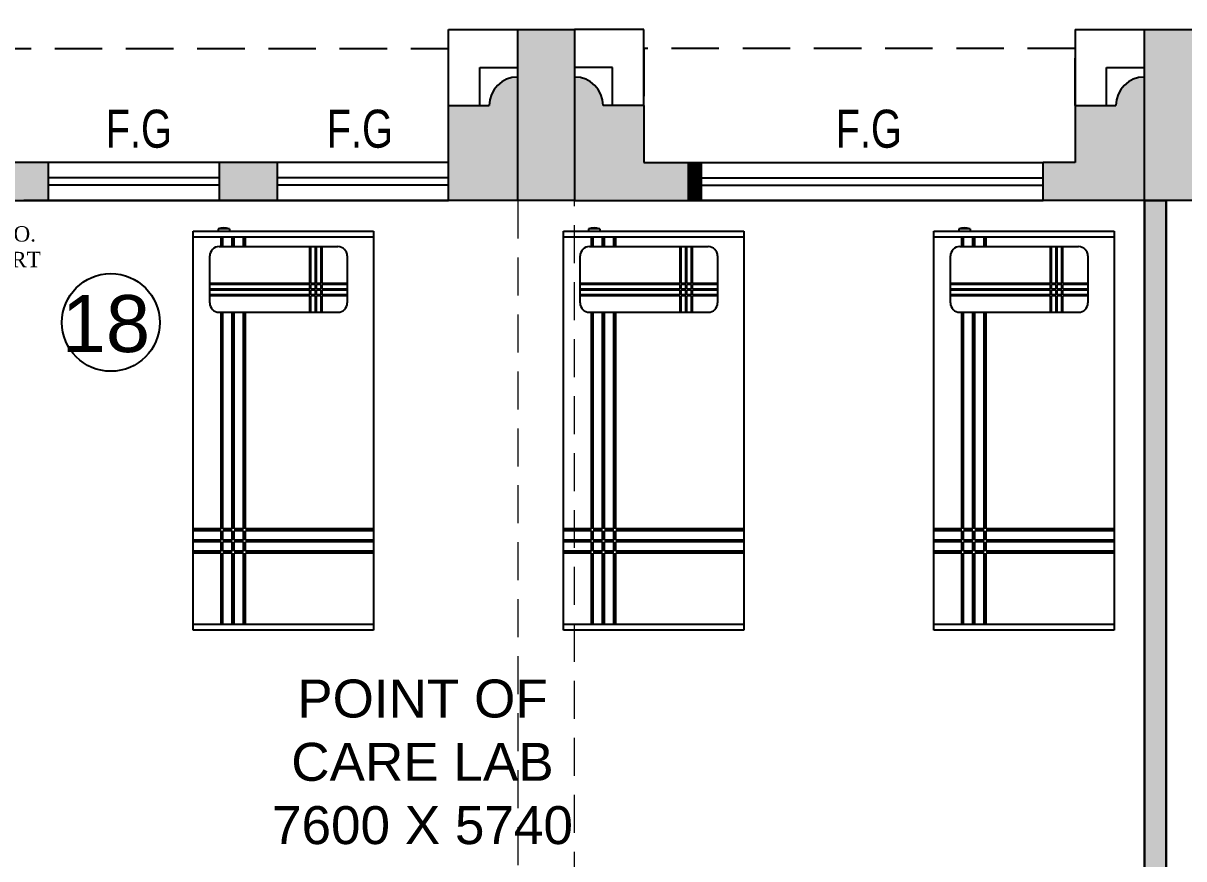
# Model space of a CAD drawing. Extents: x 11034434 to 11724204, y -4674497 to -3911811.
# Drawn here: x 11315867 to 11321978, y -4613449 to -4609048 of the extents above; entities that cross this region are included whole.
import ezdxf

# ---------------------------------------------------------------- set-up
doc = ezdxf.new("R2010")
doc.units = 0
doc.header["$MEASUREMENT"] = 0
doc.linetypes.add('DASHED', pattern=[0.75, 0.5, -0.25])
doc.linetypes.add('HIDDEN', pattern=[0.375, 0.25, -0.125])
doc.layers.get('0').update_dxf_attribs({"color": 251, "linetype": 'CONTINUOUS'})
for name, color, linetype in [('BEAM', 251, 'CONTINUOUS'), ('HATCH', 251, 'CONTINUOUS'), ('HS', 251, 'CONTINUOUS')]:
    doc.layers.add(name, color=color, linetype=linetype)
doc.layers.add('OT TEXT', color=251, linetype='CONTINUOUS', lineweight=5)
doc.styles.add('ARIAL', font='arial.ttf', dxfattribs={"width": 0.75})
doc.styles.get("Standard").update_dxf_attribs({"font": 'arial.ttf'})

msp = doc.modelspace()

# ---------------------------------------------------------------- hatches: boundary and pattern name
at = {"ltscale": 500}
for points in [[(11318470.7, -4609332, 0.414214), (11318320.7, -4609482), (11318105.7, -4609482), (11318105.7, -4609782), (11318105.7, -4609982), (11318470.7, -4609982)], [(11319135.7, -4609482), (11318920.7, -4609482, 0.414214), (11318770.7, -4609332), (11318770.7, -4609982), (11319370.7, -4609982), (11319370.7, -4609782), (11319135.7, -4609782)], [(11321770.7, -4609332, 0.414214), (11321620.7, -4609482), (11321405.7, -4609482), (11321405.7, -4609782), (11321237.8, -4609782), (11321237.8, -4609982), (11321770.7, -4609982)]]:
    msp.add_hatch(color=256, dxfattribs=at).paths.add_polyline_path(points)
h = msp.add_hatch(color=256, dxfattribs=at)
h.paths.add_polyline_path([(11315636.7, -4609862), (11315636.7, -4609902), (11315636.7, -4609982), (11315869.4, -4609982), (11315999.7, -4609982), (11315999.7, -4609782), (11315636.7, -4609782)])
h.paths.add_polyline_path([(11316899.7, -4609862), (11316899.7, -4609902), (11316899.7, -4609982), (11317205.7, -4609982), (11317205.7, -4609782), (11316899.7, -4609782)])
h.paths.add_polyline_path([(11314736.7, -4609982), (11314736.7, -4609782), (11314533.2, -4609782), (11314533.2, -4609982)])
at = {"layer": 'HATCH', "ltscale": 500}
h = msp.add_hatch(color=251, dxfattribs=at)
h.dxf.hatch_style = 1
h.paths.add_polyline_path([(11284390.7, -4648802), (11284690.7, -4648802), (11284690.7, -4649702), (11284390.7, -4649702)])
h.paths.add_polyline_path([(11327800.7, -4652667), (11328700.7, -4652667), (11328700.7, -4652967), (11327800.7, -4652967)])
h.paths.add_polyline_path([(11302215.7, -4658732), (11302515.7, -4658732), (11302515.7, -4659632), (11302215.7, -4659632)])
h.paths.add_polyline_path([(11324600.7, -4658732), (11325200.7, -4658732), (11325200.7, -4659032), (11324600.7, -4659032)])
h.paths.add_polyline_path([(11280960.7, -4640612), (11281710.7, -4640612), (11281710.7, -4640912), (11280960.7, -4640912)])
h.paths.add_polyline_path([(11280960.7, -4644142), (11281860.7, -4644142), (11281860.7, -4644442), (11280960.7, -4644442)])
h.paths.add_polyline_path([(11317942.4, -4658632), (11318770.7, -4658632), (11318770.7, -4658932), (11317942.4, -4658932)])
h.paths.add_polyline_path([(11294185.7, -4658032), (11294485.7, -4658032), (11294485.7, -4658932), (11294185.7, -4658932)])
h.paths.add_polyline_path([(11288015.7, -4658182), (11288315.7, -4658182), (11288315.7, -4658932), (11288015.7, -4658932)])
h.paths.add_polyline_path([(11287690.7, -4658957), (11287990.7, -4658957), (11287990.7, -4659707), (11287690.7, -4659707)])
h.paths.add_polyline_path([(11280960.7, -4629742), (11281710.7, -4629742), (11281710.7, -4630042), (11280960.7, -4630042)])
h.paths.add_polyline_path([(11327800.7, -4629742), (11328700.7, -4629742), (11328700.7, -4630042), (11327800.7, -4630042)])
h.paths.add_polyline_path([(11280860.7, -4648802), (11281160.7, -4648802), (11281160.7, -4649702), (11280860.7, -4649702)])
h.paths.add_polyline_path([(11287690.7, -4658182), (11287990.7, -4658182), (11287990.7, -4658932), (11287690.7, -4658932)])
h.paths.add_polyline_path([(11327700.7, -4616012), (11328000.7, -4616012), (11328000.7, -4615033.7), (11327700.7, -4615033.7)])
h.paths.add_polyline_path([(11280960.7, -4637012), (11281710.7, -4637012), (11281710.7, -4637312), (11280960.7, -4637312)])
h.paths.add_polyline_path([(11309415.7, -4658732), (11309715.7, -4658732), (11309715.7, -4659632), (11309415.7, -4659632)])
h.paths.add_polyline_path([(11327800.7, -4609782), (11328700.7, -4609782), (11328700.7, -4610082), (11327800.7, -4610082)])
h.paths.add_polyline_path([(11327800.7, -4626142), (11328700.7, -4626142), (11328700.7, -4626442), (11327800.7, -4626442)])
h.paths.add_polyline_path([(11280960.7, -4633412), (11281710.7, -4633412), (11281710.7, -4633712), (11280960.7, -4633712)])
h.paths.add_polyline_path([(11313015.7, -4652702), (11313315.7, -4652702), (11313315.7, -4653602), (11313015.7, -4653602)])
h.paths.add_polyline_path([(11327800.7, -4633412), (11328700.7, -4633412), (11328700.7, -4633712), (11327800.7, -4633712)])
h.paths.add_polyline_path([(11286005.7, -4619012), (11286305.7, -4619012), (11286305.7, -4619612), (11286005.7, -4619612)])
h.paths.add_polyline_path([(11280960.7, -4619012), (11281860.7, -4619012), (11281860.7, -4619312), (11280960.7, -4619312)])
h.paths.add_polyline_path([(11327800.7, -4619012), (11328600.7, -4619012), (11328600.7, -4619312), (11327800.7, -4619312)])
h.paths.add_polyline_path([(11324600.7, -4647742), (11325299.6, -4647742), (11325299.6, -4648042), (11324600.7, -4648042)])
h.paths.add_polyline_path([(11321770.7, -4658632), (11322598.9, -4658632), (11322598.9, -4658932), (11321770.7, -4658932)])
h.paths.add_polyline_path([(11327800.7, -4640612), (11328700.7, -4640612), (11328700.7, -4640912), (11327800.7, -4640912)])
h.paths.add_polyline_path([(11286005.7, -4615412), (11286305.7, -4615412), (11286305.7, -4616012), (11286005.7, -4616012)])
h.paths.add_polyline_path([(11286330.7, -4615412), (11286630.7, -4615412), (11286630.7, -4616012), (11286330.7, -4616012)])
h.paths.add_polyline_path([(11282340.7, -4615112), (11282640.7, -4615112), (11282640.7, -4616012), (11282340.7, -4616012)])
h.paths.add_polyline_path([(11327800.7, -4658632), (11328700.7, -4658632), (11328700.7, -4658932), (11327800.7, -4658932)])
h.paths.add_polyline_path([(11300450.7, -4607482), (11300750.7, -4607482), (11300750.7, -4608382), (11300450.7, -4608382)])
h.paths.add_polyline_path([(11306480.7, -4607482), (11306780.7, -4607482), (11306780.7, -4608382), (11306480.7, -4608382)])
h.paths.add_polyline_path([(11284390.7, -4658182), (11284690.7, -4658182), (11284690.7, -4658932), (11284390.7, -4658932)])
h.paths.add_polyline_path([(11286330.7, -4619012), (11286630.7, -4619012), (11286630.7, -4619612), (11286330.7, -4619612)])
h.paths.add_polyline_path([(11297150.7, -4607482), (11297450.7, -4607482), (11297450.7, -4608382), (11297150.7, -4608382)])
h.paths.add_polyline_path([(11282340.7, -4609232), (11282640.7, -4609232), (11282640.7, -4609982), (11282340.7, -4609982)])
h.paths.add_polyline_path([(11286005.7, -4622612), (11286305.7, -4622612), (11286305.7, -4623212), (11286005.7, -4623212)])
h.paths.add_polyline_path([(11286330.7, -4623212), (11286630.7, -4623212), (11286630.7, -4622612), (11286330.7, -4622612)])
h.paths.add_polyline_path([(11284390.7, -4643692), (11284690.7, -4643692), (11284690.7, -4644442), (11284390.7, -4644442)])
h.paths.add_polyline_path([(11286005.7, -4609232), (11286305.7, -4609232), (11286305.7, -4609982), (11286005.7, -4609982)])
h.paths.add_polyline_path([(11283940.7, -4658957), (11284690.7, -4658957), (11284690.7, -4659257), (11283940.7, -4659257)])
h.paths.add_polyline_path([(11313015.7, -4658732), (11313315.7, -4658732), (11313315.7, -4659632), (11313015.7, -4659632)])
h.paths.add_polyline_path([(11284390.7, -4652702), (11284690.7, -4652702), (11284690.7, -4653452), (11284390.7, -4653452)])
h.paths.add_polyline_path([(11305815.7, -4658732), (11306115.7, -4658732), (11306115.7, -4659632), (11305815.7, -4659632)])
h.paths.add_polyline_path([(11327800.7, -4622612), (11328700.7, -4622612), (11328700.7, -4622912), (11327800.7, -4622912)])
h.paths.add_polyline_path([(11280960.7, -4626142), (11281710.7, -4626142), (11281710.7, -4626442), (11280960.7, -4626442)])
h.paths.add_polyline_path([(11321770.7, -4658957), (11322370.7, -4658957), (11322370.7, -4659257), (11321770.7, -4659257)])
h.paths.add_polyline_path([(11280685.7, -4658957), (11281435.7, -4658957), (11281435.7, -4659257), (11280685.7, -4659257)])
h.paths.add_polyline_path([(11318170.7, -4658957), (11318770.7, -4658957), (11318770.7, -4659257), (11318170.7, -4659257)])
h.paths.add_polyline_path([(11281860.7, -4622612), (11280960.7, -4622612), (11280960.7, -4622912), (11281860.7, -4622912)])
h.paths.add_polyline_path([(11294185.7, -4652702), (11294485.7, -4652702), (11294485.7, -4653602), (11294185.7, -4653602)])
h.paths.add_polyline_path([(11298615.7, -4658732), (11298915.7, -4658732), (11298915.7, -4659632), (11298615.7, -4659632)])
h.paths.add_polyline_path([(11318470.7, -4652702), (11318770.7, -4652702), (11318770.7, -4653602), (11318470.7, -4653602)])
h.paths.add_polyline_path([(11327800.7, -4644142), (11328700.7, -4644142), (11328700.7, -4644442), (11327800.7, -4644442)])
h.paths.add_polyline_path([(11327800.7, -4649402), (11328778.9, -4649402), (11328778.9, -4649702), (11327800.7, -4649702)])
h.paths.add_polyline_path([(11288760.7, -4609082), (11289060.7, -4609082), (11289060.7, -4609982), (11288760.7, -4609982)])
edge = h.paths.add_edge_path()
edge.add_line((11309265.7, -4609082), (11309265.7, -4609982))
edge.add_line((11321770.7, -4649702), (11322748.9, -4649702))
edge.add_line((11287690.7, -4643692), (11287690.7, -4644442))
edge.add_line((11309565.7, -4616012), (11309565.7, -4615112))
edge.add_line((11287990.7, -4653452), (11287990.7, -4652702))
edge.add_line((11288015.7, -4652702), (11288015.7, -4653452))
h.paths.add_polyline_path([(11306480.7, -4649402), (11307380.7, -4649402), (11307380.7, -4649702), (11306480.7, -4649702)], flags=17)
h.paths.add_polyline_path([(11291120.7, -4648802), (11291420.7, -4648802), (11291420.7, -4649702), (11291120.7, -4649702)], flags=17)
h.paths.add_polyline_path([(11288015.7, -4648952), (11288315.7, -4648952), (11288315.7, -4649702), (11288015.7, -4649702)], flags=17)
h.paths.add_polyline_path([(11288015.7, -4652702), (11288315.7, -4652702), (11288315.7, -4653452), (11288015.7, -4653452)], flags=17)
h.paths.add_polyline_path([(11296472.4, -4649402), (11297450.7, -4649402), (11297450.7, -4649702), (11296472.4, -4649702)], flags=17)
h.paths.add_polyline_path([(11298276.5, -4652702), (11299254.8, -4652702), (11299254.8, -4653002), (11298276.5, -4653002)], flags=17)
h.paths.add_polyline_path([(11311840.7, -4649402), (11312740.7, -4649402), (11312740.7, -4649702), (11311840.7, -4649702)], flags=17)
h.paths.add_polyline_path([(11300450.7, -4649402), (11301428.9, -4649402), (11301428.9, -4649702), (11300450.7, -4649702)], flags=17)
h.paths.add_polyline_path([(11317870.7, -4649402), (11318770.7, -4649402), (11318770.7, -4649702), (11317870.7, -4649702)], flags=17)
h.paths.add_polyline_path([(11287690.7, -4648952), (11287990.7, -4648952), (11287990.7, -4649702), (11287690.7, -4649702)], flags=17)
h.paths.add_polyline_path([(11287690.7, -4652702), (11287990.7, -4652702), (11287990.7, -4653452), (11287690.7, -4653452)], flags=17)
h.paths.add_polyline_path([(11311840.7, -4622612), (11312740.7, -4622612), (11312740.7, -4622912), (11311840.7, -4622912)], flags=17)
h.paths.add_polyline_path([(11306480.7, -4615412), (11306780.7, -4615412), (11306780.7, -4616012), (11306480.7, -4616012)], flags=16)
h.paths.add_polyline_path([(11306480.7, -4629742), (11307380.7, -4629742), (11307380.7, -4630042), (11306480.7, -4630042)], flags=17)
h.paths.add_polyline_path([(11303250.7, -4613552), (11303850.7, -4613552), (11303850.7, -4613852), (11303250.7, -4613852)], flags=17)
h.paths.add_polyline_path([(11303250.7, -4615712), (11303850.7, -4615712), (11303850.7, -4616012), (11303250.7, -4616012)], flags=16)
h.paths.add_polyline_path([(11311840.7, -4644142), (11312740.7, -4644142), (11312740.7, -4644442), (11311840.7, -4644442)], flags=17)
h.paths.add_polyline_path([(11287690.7, -4643692), (11287990.7, -4643692), (11287990.7, -4644442), (11287690.7, -4644442)], flags=17)
h.paths.add_polyline_path([(11297450.7, -4633712), (11296550.7, -4633712), (11296550.7, -4633412), (11297450.7, -4633412)], flags=17)
h.paths.add_polyline_path([(11290520.7, -4640612), (11291420.7, -4640612), (11291420.7, -4640912), (11290520.7, -4640912)], flags=17)
h.paths.add_polyline_path([(11297150.7, -4643842), (11297450.7, -4643842), (11297450.7, -4644742), (11297150.7, -4644742)], flags=17)
h.paths.add_polyline_path([(11290520.7, -4644142), (11291420.7, -4644142), (11291420.7, -4644442), (11290520.7, -4644442)], flags=17)
h.paths.add_polyline_path([(11306480.7, -4640612), (11307380.7, -4640612), (11307380.7, -4640912), (11306480.7, -4640912)], flags=17)
h.paths.add_polyline_path([(11288015.7, -4643692), (11288315.7, -4643692), (11288315.7, -4644442), (11288015.7, -4644442)], flags=17)
h.paths.add_polyline_path([(11290520.7, -4637012), (11291420.7, -4637012), (11291420.7, -4637312), (11290520.7, -4637312)], flags=17)
h.paths.add_polyline_path([(11311840.7, -4626142), (11312740.7, -4626142), (11312740.7, -4626442), (11311840.7, -4626442)], flags=17)
h.paths.add_polyline_path([(11311840.7, -4637012), (11312740.7, -4637012), (11312740.7, -4637312), (11311840.7, -4637312)], flags=17)
h.paths.add_polyline_path([(11311840.7, -4633412), (11312740.7, -4633412), (11312740.7, -4633712), (11311840.7, -4633712)], flags=17)
h.paths.add_polyline_path([(11315340.7, -4647742), (11315940.7, -4647742), (11315940.7, -4648042), (11315340.7, -4648042)], flags=17)
h.paths.add_polyline_path([(11321770.7, -4629742), (11322670.7, -4629742), (11322670.7, -4630042), (11321770.7, -4630042)], flags=17)
h.paths.add_polyline_path([(11317870.7, -4629742), (11318770.7, -4629742), (11318770.7, -4630042), (11317870.7, -4630042)], flags=17)
h.paths.add_polyline_path([(11300450.7, -4636712), (11300750.7, -4636712), (11300750.7, -4637612), (11300450.7, -4637612)], flags=17)
h.paths.add_polyline_path([(11306480.7, -4637012), (11307380.7, -4637012), (11307380.7, -4637312), (11306480.7, -4637312)], flags=17)
h.paths.add_polyline_path([(11321770.7, -4649402), (11322748.9, -4649402), (11322748.9, -4649702), (11321770.7, -4649702)], flags=17)
h.paths.add_polyline_path([(11297150.7, -4636712), (11297450.7, -4636712), (11297450.7, -4637612), (11297150.7, -4637612)], flags=17)
h.paths.add_polyline_path([(11318470.7, -4636712), (11318770.7, -4636712), (11318770.7, -4637612), (11318470.7, -4637612)], flags=17)
h.paths.add_polyline_path([(11300450.7, -4629742), (11301350.7, -4629742), (11301350.7, -4630042), (11300450.7, -4630042)], flags=17)
h.paths.add_polyline_path([(11313568.2, -4615712), (11314468.2, -4615712), (11314468.2, -4616012), (11313568.2, -4616012)], flags=17)
h.paths.add_polyline_path([(11317870.7, -4615712), (11318770.7, -4615712), (11318770.7, -4616012), (11317870.7, -4616012)], flags=17)
h.paths.add_polyline_path([(11321770.7, -4615712), (11322670.7, -4615712), (11322670.7, -4616012), (11321770.7, -4616012)], flags=17)
h.paths.add_polyline_path([(11306480.7, -4633412), (11307380.7, -4633412), (11307380.7, -4633712), (11306480.7, -4633712)], flags=17)
h.paths.add_polyline_path([(11300450.7, -4633412), (11301350.7, -4633412), (11301350.7, -4633712), (11300450.7, -4633712)], flags=17)
h.paths.add_polyline_path([(11294020.7, -4647742), (11294620.7, -4647742), (11294620.7, -4648042), (11294020.7, -4648042)], flags=17)
h.paths.add_polyline_path([(11306480.7, -4622612), (11307380.7, -4622612), (11307380.7, -4622912), (11306480.7, -4622912)], flags=17)
h.paths.add_polyline_path([(11290520.7, -4633412), (11291420.7, -4633412), (11291420.7, -4633712), (11290520.7, -4633712)], flags=17)
h.paths.add_polyline_path([(11321770.7, -4633412), (11322670.7, -4633412), (11322670.7, -4633712), (11321770.7, -4633712)], flags=17)
h.paths.add_polyline_path([(11317870.7, -4633412), (11318770.7, -4633412), (11318770.7, -4633712), (11317870.7, -4633712)], flags=17)
h.paths.add_polyline_path([(11321770.7, -4636712), (11322070.7, -4636712), (11322070.7, -4637612), (11321770.7, -4637612)], flags=17)
h.paths.add_polyline_path([(11300450.7, -4640312), (11300750.7, -4640312), (11300750.7, -4641212), (11300450.7, -4641212)], flags=17)
h.paths.add_polyline_path([(11321770.7, -4643842), (11322070.7, -4643842), (11322070.7, -4644742), (11321770.7, -4644742)], flags=17)
h.paths.add_polyline_path([(11306480.7, -4626142), (11307380.7, -4626142), (11307380.7, -4626442), (11306480.7, -4626442)], flags=17)
h.paths.add_polyline_path([(11318470.7, -4625842), (11318770.7, -4625842), (11318770.7, -4626742), (11318470.7, -4626742)], flags=17)
h.paths.add_polyline_path([(11321770.7, -4625842), (11322070.7, -4625842), (11322070.7, -4626742), (11321770.7, -4626742)], flags=17)
h.paths.add_polyline_path([(11296550.7, -4629742), (11297450.7, -4629742), (11297450.7, -4630042), (11296550.7, -4630042)], flags=17)
h.paths.add_polyline_path([(11311645.4, -4629741.8), (11312740.7, -4629742), (11312740.7, -4630042), (11311645.4, -4630041.8)], flags=17)
h.paths.add_polyline_path([(11290520.7, -4629742), (11291420.7, -4629742), (11291420.7, -4630042), (11290520.7, -4630042)], flags=17)
h.paths.add_polyline_path([(11305476.5, -4652702), (11306454.8, -4652702), (11306454.8, -4653002), (11305476.5, -4653002)], flags=17)
h.paths.add_polyline_path([(11297150.7, -4640312), (11297450.7, -4640312), (11297450.7, -4641212), (11297150.7, -4641212)], flags=17)
h.paths.add_polyline_path([(11293005.7, -4609982), (11293305.7, -4609982), (11293305.7, -4609182), (11293005.7, -4609182)], flags=17)
h.paths.add_polyline_path([(11321770.7, -4622312), (11322070.7, -4622312), (11322070.7, -4623212), (11321770.7, -4623212)], flags=17)
h.paths.add_polyline_path([(11297150.7, -4612952), (11297450.7, -4612952), (11297450.7, -4613852), (11297150.7, -4613852)], flags=17)
h.paths.add_polyline_path([(11311840.7, -4619012), (11312740.7, -4619012), (11312740.7, -4619312), (11311840.7, -4619312)], flags=17)
h.paths.add_polyline_path([(11306480.7, -4612952), (11306780.7, -4612952), (11306780.7, -4613852), (11306480.7, -4613852)], flags=17)
h.paths.add_polyline_path([(11293005.7, -4615112), (11293305.7, -4615112), (11293305.7, -4616012), (11293005.7, -4616012)], flags=17)
h.paths.add_polyline_path([(11309265.7, -4615112), (11309565.7, -4615112), (11309565.7, -4616012), (11309265.7, -4616012)], flags=16)
h.paths.add_polyline_path([(11290520.7, -4619012), (11291420.7, -4619012), (11291420.7, -4619312), (11290520.7, -4619312)], flags=17)
h.paths.add_polyline_path([(11300450.7, -4619012), (11301095.7, -4619012), (11301095.7, -4619312), (11300450.7, -4619312)], flags=17)
h.paths.add_polyline_path([(11288760.7, -4615112), (11289060.7, -4615112), (11289060.7, -4616012), (11288760.7, -4616012)], flags=17)
h.paths.add_polyline_path([(11318470.7, -4609082), (11318770.7, -4609082), (11318770.7, -4609982), (11318470.7, -4609982)], flags=17)
h.paths.add_polyline_path([(11297150.7, -4615112), (11297450.7, -4615112), (11297450.7, -4616012), (11297150.7, -4616012)], flags=17)
h.paths.add_polyline_path([(11313868.2, -4609082), (11314168.2, -4609082), (11314168.2, -4609982), (11313868.2, -4609982)], flags=17)
h.paths.add_polyline_path([(11321770.7, -4619012), (11322670.7, -4619012), (11322670.7, -4619312), (11321770.7, -4619312)], flags=17)
h.paths.add_polyline_path([(11297150.7, -4625842), (11297450.7, -4625842), (11297450.7, -4626742), (11297150.7, -4626742)], flags=17)
h.paths.add_polyline_path([(11290520.7, -4622612), (11291420.7, -4622612), (11291420.7, -4622912), (11290520.7, -4622912)], flags=17)
h.paths.add_polyline_path([(11309265.7, -4609082), (11309565.7, -4609082), (11309565.7, -4609982), (11309265.7, -4609982)], flags=17)
h.paths.add_polyline_path([(11317870.7, -4619012), (11318770.7, -4619012), (11318770.7, -4619312), (11317870.7, -4619312)], flags=17)
h.paths.add_polyline_path([(11321770.7, -4609082), (11322070.7, -4609082), (11322070.7, -4609982), (11321770.7, -4609982)], flags=17)
h.paths.add_polyline_path([(11309076.5, -4652702), (11310054.8, -4652702), (11310054.8, -4653002), (11309076.5, -4653002)], flags=17)
h.paths.add_polyline_path([(11306480.7, -4619012), (11307380.7, -4619012), (11307380.7, -4619312), (11306480.7, -4619312)], flags=17)
h.paths.add_polyline_path([(11306480.7, -4644142), (11307380.7, -4644142), (11307380.7, -4644442), (11306480.7, -4644442)], flags=17)
h.paths.add_polyline_path([(11300450.7, -4622312), (11300750.7, -4622312), (11300750.7, -4623212), (11300450.7, -4623212)], flags=17)
h.paths.add_polyline_path([(11311840.7, -4640612), (11312740.7, -4640612), (11312740.7, -4640912), (11311840.7, -4640912)], flags=17)
h.paths.add_polyline_path([(11297150.7, -4623212), (11297450.7, -4623212), (11297450.7, -4622314.4), (11297150.7, -4622314.4)], flags=17)
h.paths.add_polyline_path([(11318470.7, -4640312), (11318770.7, -4640312), (11318770.7, -4641212), (11318470.7, -4641212)], flags=17)
h.paths.add_polyline_path([(11300450.7, -4643842), (11300750.7, -4643842), (11300750.7, -4644742), (11300450.7, -4644742)], flags=17)
h.paths.add_polyline_path([(11321770.7, -4640312), (11322070.7, -4640312), (11322070.7, -4641212), (11321770.7, -4641212)], flags=17)
h.paths.add_polyline_path([(11296472.4, -4619012), (11297450.7, -4619012), (11297450.7, -4619312), (11296472.4, -4619312)], flags=17)
h.paths.add_polyline_path([(11318470.7, -4643842), (11318770.7, -4643842), (11318770.7, -4644742), (11318470.7, -4644742)], flags=17)
h.paths.add_polyline_path([(11300450.7, -4625842), (11300750.7, -4625842), (11300750.7, -4626742), (11300450.7, -4626742)], flags=17)
h.paths.add_polyline_path([(11290520.7, -4626142), (11291420.7, -4626142), (11291420.7, -4626442), (11290520.7, -4626442)], flags=17)
h.paths.add_polyline_path([(11318470.7, -4622312), (11318770.7, -4622312), (11318770.7, -4623212), (11318470.7, -4623212)], flags=17)
h.paths.add_polyline_path([(11322070.7, -4652759.1), (11321770.7, -4652759.1), (11321770.7, -4653680.2), (11322070.7, -4653680.2)])
at = {"layer": 'HS', "lineweight": -3, "ltscale": 500}
h = msp.add_hatch(dxfattribs=at)
h.set_pattern_fill('ANSI31', color=256)
h.set_pattern_definition([(45, (435405.41953, -1047759.00654), (-0.0883883476483, 0.0883883476483), [])])
h.paths.add_polyline_path([(11319370.7, -4609782), (11319370.7, -4609982), (11319437.8, -4609982), (11319437.8, -4609782)])
h = msp.add_hatch(dxfattribs=at)
h.set_pattern_fill('ANSI31', color=256)
h.set_pattern_definition([(45, (249956.71064, -735221.59685), (-0.0883883476483, 0.0883883476483), [])])
h.paths.add_polyline_path([(11309495.7, -4611780.6), (11314168.2, -4611780.6), (11314168.2, -4611832), (11309495.7, -4611832)])
h.paths.add_polyline_path([(11314053.2, -4609982), (11314167.5, -4609982), (11314167.5, -4610982), (11314053.2, -4610982)])
h.paths.add_polyline_path([(11314053.2, -4611832), (11314168.2, -4611832), (11314168.2, -4615712), (11314053.2, -4615712)])
h.paths.add_polyline_path([(11321770.7, -4609982), (11321885.7, -4609982), (11321885.7, -4615712), (11321770.7, -4615712)])

# ---------------------------------------------------------------- linework, layer by layer
at = {"lineweight": 25}
for p, q in [((11318105.7, -4609482), (11318105.7, -4609082)), ((11318105.7, -4609082), (11318470.7, -4609082)), ((11319135.7, -4609082), (11318770.7, -4609082)), ((11319135.7, -4609482), (11319135.7, -4609082)), ((11321405.7, -4609082), (11321405.7, -4609782)), ((11321405.7, -4609082), (11321770.7, -4609082)), ((11318270.7, -4609482), (11318270.7, -4609282)), ((11318270.7, -4609282), (11318470.7, -4609282)), ((11318970.7, -4609282), (11318770.7, -4609282)), ((11318970.7, -4609482), (11318970.7, -4609282)), ((11321570.7, -4609482), (11321570.7, -4609282)), ((11321570.7, -4609282), (11321770.7, -4609282)), ((11318105.7, -4609982), (11318105.7, -4609482)), ((11318105.7, -4609482), (11318320.7, -4609482)), ((11319135.7, -4609482), (11318920.7, -4609482)), ((11319135.7, -4609482), (11319135.7, -4609782)), ((11321405.7, -4609482), (11321620.7, -4609482)), ((11318105.7, -4609782), (11314533.2, -4609782)), ((11316899.7, -4609982), (11316899.7, -4609782)), ((11319135.7, -4609782), (11321237.8, -4609782)), ((11319370.7, -4609982), (11319370.7, -4609782)), ((11321405.7, -4609782), (11321237.8, -4609782)), ((11321237.8, -4609982), (11321237.8, -4609782)), ((11316899.7, -4609862), (11315999.7, -4609862)), ((11318105.7, -4609862), (11317205.7, -4609862)), ((11319437.8, -4609862), (11321237.8, -4609862)), ((11316899.7, -4609902), (11315999.7, -4609902)), ((11318105.7, -4609902), (11317205.7, -4609902)), ((11319437.8, -4609902), (11321237.8, -4609902)), ((11318470.7, -4609982), (11315869.4, -4609982)), ((11318770.7, -4609982), (11321237.8, -4609982)), ((11321885.7, -4609982), (11321237.8, -4609982)), ((11321770.7, -4609982), (11321770.7, -4615712)), ((11321770.7, -4609982), (11321770.7, -4615712)), ((11321885.7, -4615712), (11321885.7, -4609982)), ((11316761.4, -4612243.9), (11316761.4, -4610143.9)), ((11316761.4, -4610143.9), (11317711.4, -4610143.9)), ((11316761.4, -4610173.4), (11317711.4, -4610173.4)), ((11316952.8, -4610131.7), (11316893.7, -4610131.7)), ((11316893.7, -4610131.7), (11316893.7, -4610143.9)), ((11316952.8, -4610131.7), (11316952.8, -4610143.9)), ((11317711.4, -4610143.9), (11317711.4, -4612243.9)), ((11318711.4, -4612243.9), (11318711.4, -4610143.9)), ((11318711.4, -4610143.9), (11319661.4, -4610143.9)), ((11318711.4, -4610173.4), (11319661.4, -4610173.4)), ((11318902.8, -4610131.7), (11318843.7, -4610131.7)), ((11318843.7, -4610131.7), (11318843.7, -4610143.9)), ((11318902.8, -4610131.7), (11318902.8, -4610143.9)), ((11319661.4, -4610143.9), (11319661.4, -4612243.9)), ((11320661.4, -4612243.9), (11320661.4, -4610143.9)), ((11320661.4, -4610143.9), (11321611.4, -4610143.9)), ((11320661.4, -4610173.4), (11321611.4, -4610173.4)), ((11320852.8, -4610131.7), (11320793.7, -4610131.7)), ((11320793.7, -4610131.7), (11320793.7, -4610143.9)), ((11320852.8, -4610131.7), (11320852.8, -4610143.9)), ((11321611.4, -4610143.9), (11321611.4, -4612243.9)), ((11316898.7, -4610224.9), (11317524, -4610224.9)), ((11318848.7, -4610224.9), (11319474, -4610224.9)), ((11320798.7, -4610224.9), (11321424, -4610224.9)), ((11316849.5, -4610521.5), (11316849.5, -4610274.1)), ((11317573.2, -4610274.1), (11317573.2, -4610521.5)), ((11318799.5, -4610521.5), (11318799.5, -4610274.1)), ((11319523.2, -4610274.1), (11319523.2, -4610521.5)), ((11320749.5, -4610521.5), (11320749.5, -4610274.1)), ((11321473.2, -4610274.1), (11321473.2, -4610521.5)), ((11316898.7, -4610570.8), (11317524, -4610570.8)), ((11318848.7, -4610570.8), (11319474, -4610570.8)), ((11320798.7, -4610570.8), (11321424, -4610570.8)), ((11317711.4, -4612214.4), (11316761.4, -4612214.4)), ((11317711.4, -4612243.9), (11316761.4, -4612243.9)), ((11319661.4, -4612214.4), (11318711.4, -4612214.4)), ((11319661.4, -4612243.9), (11318711.4, -4612243.9)), ((11321611.4, -4612214.4), (11320661.4, -4612214.4)), ((11321611.4, -4612243.9), (11320661.4, -4612243.9))]:
    msp.add_line(p, q, dxfattribs=at)
at = {"lineweight": 25, "ltscale": 500}
for p, q in [((11318470.7, -4609982), (11318470.7, -4609082)), ((11318470.7, -4609082), (11318770.7, -4609082)), ((11318770.7, -4609082), (11318770.7, -4609982)), ((11321770.7, -4609982), (11321770.7, -4609082)), ((11321770.7, -4609082), (11322070.7, -4609082)), ((11315999.7, -4609982), (11315999.7, -4609782)), ((11316899.7, -4609982), (11316899.7, -4609782)), ((11317205.7, -4609982), (11317205.7, -4609782)), ((11318105.7, -4609982), (11318105.7, -4609782)), ((11319437.8, -4609982), (11319437.8, -4609782)), ((11314736.7, -4609982), (11318105.7, -4609982)), ((11318770.7, -4609982), (11318470.7, -4609982)), ((11321237.8, -4609982), (11319437.8, -4609982)), ((11322070.7, -4609982), (11321770.7, -4609982))]:
    msp.add_line(p, q, dxfattribs=at)
at = {"linetype": 'DASHED', "lineweight": 25, "ltscale": 500}
for p, q in [((11314533.2, -4609182), (11318105.7, -4609182)), ((11318105.7, -4609482), (11318105.7, -4609182)), ((11321405.7, -4609182), (11319135.7, -4609182)), ((11319135.7, -4609182), (11319135.7, -4609482)), ((11321405.7, -4609482), (11321405.7, -4609182))]:
    msp.add_line(p, q, dxfattribs=at)
at = {"lineweight": 25, "ltscale": 0.75}
for p, q in [((11316909, -4610224.9), (11316909, -4610173.4)), ((11316918.8, -4610224.9), (11316918.8, -4610173.4)), ((11316968, -4610224.9), (11316968, -4610173.4)), ((11316977.9, -4610224.9), (11316977.9, -4610173.4)), ((11317027.1, -4610224.9), (11317027.1, -4610173.4)), ((11317036.9, -4610224.9), (11317036.9, -4610173.4)), ((11318859, -4610224.9), (11318859, -4610173.4)), ((11318868.8, -4610224.9), (11318868.8, -4610173.4)), ((11318918.1, -4610224.9), (11318918.1, -4610173.4)), ((11318927.9, -4610224.9), (11318927.9, -4610173.4)), ((11318977.1, -4610224.9), (11318977.1, -4610173.4)), ((11318987, -4610224.9), (11318987, -4610173.4)), ((11320809, -4610224.9), (11320809, -4610173.4)), ((11320818.8, -4610224.9), (11320818.8, -4610173.4)), ((11320868.1, -4610224.9), (11320868.1, -4610173.4)), ((11320877.9, -4610224.9), (11320877.9, -4610173.4)), ((11320927.1, -4610224.9), (11320927.1, -4610173.4)), ((11320937, -4610224.9), (11320937, -4610173.4)), ((11317376.5, -4610419.9), (11317376.5, -4610224.9)), ((11317381.4, -4610419.9), (11317381.4, -4610224.9)), ((11317406, -4610419.9), (11317406, -4610224.9)), ((11317410.9, -4610419.9), (11317410.9, -4610224.9)), ((11317435.5, -4610419.9), (11317435.5, -4610224.9)), ((11317440.5, -4610419.9), (11317440.5, -4610224.9)), ((11319326.5, -4610419.9), (11319326.5, -4610224.9)), ((11319331.4, -4610419.9), (11319331.4, -4610224.9)), ((11319356, -4610419.9), (11319356, -4610224.9)), ((11319360.9, -4610419.9), (11319360.9, -4610224.9)), ((11319385.6, -4610419.9), (11319385.6, -4610224.9)), ((11319390.5, -4610419.9), (11319390.5, -4610224.9)), ((11321276.5, -4610419.9), (11321276.5, -4610224.9)), ((11321281.4, -4610419.9), (11321281.4, -4610224.9)), ((11321306, -4610419.9), (11321306, -4610224.9)), ((11321311, -4610419.9), (11321311, -4610224.9)), ((11321335.6, -4610419.9), (11321335.6, -4610224.9)), ((11321340.5, -4610419.9), (11321340.5, -4610224.9)), ((11317376.5, -4610419.9), (11316849.5, -4610419.9)), ((11317376.5, -4610424.8), (11316849.5, -4610424.8)), ((11317376.5, -4610449.4), (11316849.5, -4610449.4)), ((11317376.5, -4610454.4), (11316849.5, -4610454.4)), ((11317376.5, -4610479), (11316849.5, -4610479)), ((11317376.5, -4610449.4), (11317376.5, -4610424.8)), ((11317376.5, -4610479), (11317376.5, -4610454.4)), ((11317406, -4610419.9), (11317381.4, -4610419.9)), ((11317381.4, -4610449.4), (11317381.4, -4610424.8)), ((11317406, -4610424.8), (11317381.4, -4610424.8)), ((11317406, -4610449.4), (11317381.4, -4610449.4)), ((11317406, -4610454.4), (11317381.4, -4610454.4)), ((11317381.4, -4610479), (11317381.4, -4610454.4)), ((11317406, -4610479), (11317381.4, -4610479)), ((11317406, -4610449.4), (11317406, -4610424.8)), ((11317406, -4610479), (11317406, -4610454.4)), ((11317435.5, -4610419.9), (11317410.9, -4610419.9)), ((11317410.9, -4610449.4), (11317410.9, -4610424.8)), ((11317435.5, -4610424.8), (11317410.9, -4610424.8)), ((11317435.5, -4610449.4), (11317410.9, -4610449.4)), ((11317435.5, -4610454.4), (11317410.9, -4610454.4)), ((11317410.9, -4610479), (11317410.9, -4610454.4)), ((11317435.5, -4610479), (11317410.9, -4610479)), ((11317435.5, -4610449.4), (11317435.5, -4610424.8)), ((11317435.5, -4610479), (11317435.5, -4610454.4)), ((11317573.2, -4610419.9), (11317440.5, -4610419.9)), ((11317440.5, -4610449.4), (11317440.5, -4610424.8)), ((11317573.2, -4610424.8), (11317440.5, -4610424.8)), ((11317573.2, -4610449.4), (11317440.5, -4610449.4)), ((11317440.5, -4610479), (11317440.5, -4610454.4)), ((11317573.2, -4610454.4), (11317440.5, -4610454.4)), ((11317573.2, -4610479), (11317440.5, -4610479)), ((11319326.5, -4610419.9), (11318799.5, -4610419.9)), ((11319326.5, -4610424.8), (11318799.5, -4610424.8)), ((11319326.5, -4610449.4), (11318799.5, -4610449.4)), ((11319326.5, -4610454.4), (11318799.5, -4610454.4)), ((11319326.5, -4610479), (11318799.5, -4610479)), ((11319326.5, -4610449.4), (11319326.5, -4610424.8)), ((11319326.5, -4610479), (11319326.5, -4610454.4)), ((11319356, -4610419.9), (11319331.4, -4610419.9)), ((11319331.4, -4610449.4), (11319331.4, -4610424.8)), ((11319356, -4610424.8), (11319331.4, -4610424.8)), ((11319356, -4610449.4), (11319331.4, -4610449.4)), ((11319356, -4610454.4), (11319331.4, -4610454.4)), ((11319331.4, -4610479), (11319331.4, -4610454.4)), ((11319356, -4610479), (11319331.4, -4610479)), ((11319356, -4610449.4), (11319356, -4610424.8)), ((11319356, -4610479), (11319356, -4610454.4)), ((11319385.6, -4610419.9), (11319360.9, -4610419.9)), ((11319360.9, -4610449.4), (11319360.9, -4610424.8)), ((11319385.6, -4610424.8), (11319360.9, -4610424.8)), ((11319385.6, -4610449.4), (11319360.9, -4610449.4)), ((11319385.6, -4610454.4), (11319360.9, -4610454.4)), ((11319360.9, -4610479), (11319360.9, -4610454.4)), ((11319385.6, -4610479), (11319360.9, -4610479)), ((11319385.6, -4610449.4), (11319385.6, -4610424.8)), ((11319385.6, -4610479), (11319385.6, -4610454.4)), ((11319523.2, -4610419.9), (11319390.5, -4610419.9)), ((11319390.5, -4610449.4), (11319390.5, -4610424.8)), ((11319523.2, -4610424.8), (11319390.5, -4610424.8)), ((11319523.2, -4610449.4), (11319390.5, -4610449.4)), ((11319390.5, -4610479), (11319390.5, -4610454.4)), ((11319523.2, -4610454.4), (11319390.5, -4610454.4)), ((11319523.2, -4610479), (11319390.5, -4610479)), ((11321276.5, -4610419.9), (11320749.5, -4610419.9)), ((11321276.5, -4610424.8), (11320749.5, -4610424.8)), ((11321276.5, -4610449.4), (11320749.5, -4610449.4)), ((11321276.5, -4610454.4), (11320749.5, -4610454.4)), ((11321276.5, -4610479), (11320749.5, -4610479)), ((11321276.5, -4610449.4), (11321276.5, -4610424.8)), ((11321276.5, -4610479), (11321276.5, -4610454.4)), ((11321306, -4610419.9), (11321281.4, -4610419.9)), ((11321281.4, -4610449.4), (11321281.4, -4610424.8)), ((11321306, -4610424.8), (11321281.4, -4610424.8)), ((11321306, -4610449.4), (11321281.4, -4610449.4)), ((11321306, -4610454.4), (11321281.4, -4610454.4)), ((11321281.4, -4610479), (11321281.4, -4610454.4)), ((11321306, -4610479), (11321281.4, -4610479)), ((11321306, -4610449.4), (11321306, -4610424.8)), ((11321306, -4610479), (11321306, -4610454.4)), ((11321335.6, -4610419.9), (11321311, -4610419.9)), ((11321311, -4610449.4), (11321311, -4610424.8)), ((11321335.6, -4610424.8), (11321311, -4610424.8)), ((11321335.6, -4610449.4), (11321311, -4610449.4)), ((11321335.6, -4610454.4), (11321311, -4610454.4)), ((11321311, -4610479), (11321311, -4610454.4)), ((11321335.6, -4610479), (11321311, -4610479)), ((11321335.6, -4610449.4), (11321335.6, -4610424.8)), ((11321335.6, -4610479), (11321335.6, -4610454.4)), ((11321473.2, -4610419.9), (11321340.5, -4610419.9)), ((11321340.5, -4610449.4), (11321340.5, -4610424.8)), ((11321473.2, -4610424.8), (11321340.5, -4610424.8)), ((11321473.2, -4610449.4), (11321340.5, -4610449.4)), ((11321340.5, -4610479), (11321340.5, -4610454.4)), ((11321473.2, -4610454.4), (11321340.5, -4610454.4)), ((11321473.2, -4610479), (11321340.5, -4610479)), ((11317376.5, -4610483.9), (11316849.5, -4610483.9)), ((11317376.5, -4610570.8), (11317376.5, -4610483.9)), ((11317406, -4610483.9), (11317381.4, -4610483.9)), ((11317381.4, -4610570.8), (11317381.4, -4610483.9)), ((11317406, -4610570.8), (11317406, -4610483.9)), ((11317435.5, -4610483.9), (11317410.9, -4610483.9)), ((11317410.9, -4610570.8), (11317410.9, -4610483.9)), ((11317435.5, -4610570.8), (11317435.5, -4610483.9)), ((11317573.2, -4610483.9), (11317440.5, -4610483.9)), ((11317440.5, -4610570.8), (11317440.5, -4610483.9)), ((11319326.5, -4610483.9), (11318799.5, -4610483.9)), ((11319326.5, -4610570.8), (11319326.5, -4610483.9)), ((11319356, -4610483.9), (11319331.4, -4610483.9)), ((11319331.4, -4610570.8), (11319331.4, -4610483.9)), ((11319356, -4610570.8), (11319356, -4610483.9)), ((11319385.6, -4610483.9), (11319360.9, -4610483.9)), ((11319360.9, -4610570.8), (11319360.9, -4610483.9)), ((11319385.6, -4610570.8), (11319385.6, -4610483.9)), ((11319523.2, -4610483.9), (11319390.5, -4610483.9)), ((11319390.5, -4610570.8), (11319390.5, -4610483.9)), ((11321276.5, -4610483.9), (11320749.5, -4610483.9)), ((11321276.5, -4610570.8), (11321276.5, -4610483.9)), ((11321306, -4610483.9), (11321281.4, -4610483.9)), ((11321281.4, -4610570.8), (11321281.4, -4610483.9)), ((11321306, -4610570.8), (11321306, -4610483.9)), ((11321335.6, -4610483.9), (11321311, -4610483.9)), ((11321311, -4610570.8), (11321311, -4610483.9)), ((11321335.6, -4610570.8), (11321335.6, -4610483.9)), ((11321473.2, -4610483.9), (11321340.5, -4610483.9)), ((11321340.5, -4610570.8), (11321340.5, -4610483.9)), ((11316909, -4611711), (11316909, -4610570.8)), ((11316918.8, -4611711), (11316918.8, -4610570.8)), ((11316968, -4611711), (11316968, -4610570.8)), ((11316977.9, -4611711), (11316977.9, -4610570.8)), ((11317027.1, -4611711), (11317027.1, -4610570.8)), ((11317036.9, -4611711), (11317036.9, -4610570.8)), ((11318859, -4611711), (11318859, -4610570.8)), ((11318868.8, -4611711), (11318868.8, -4610570.8)), ((11318918.1, -4611711), (11318918.1, -4610570.8)), ((11318927.9, -4611711), (11318927.9, -4610570.8)), ((11318977.1, -4611711), (11318977.1, -4610570.8)), ((11318987, -4611711), (11318987, -4610570.8)), ((11320809, -4611711), (11320809, -4610570.8)), ((11320818.8, -4611711), (11320818.8, -4610570.8)), ((11320868.1, -4611711), (11320868.1, -4610570.8)), ((11320877.9, -4611711), (11320877.9, -4610570.8)), ((11320927.1, -4611711), (11320927.1, -4610570.8)), ((11320937, -4611711), (11320937, -4610570.8)), ((11316909, -4611711), (11316761.4, -4611711)), ((11316909, -4611720.9), (11316761.4, -4611720.9)), ((11316909, -4611770.1), (11316909, -4611720.9)), ((11316968, -4611711), (11316918.8, -4611711)), ((11316918.8, -4611770.1), (11316918.8, -4611720.9)), ((11316968, -4611720.9), (11316918.8, -4611720.9)), ((11316968, -4611770.1), (11316968, -4611720.9)), ((11317027.1, -4611711), (11316977.9, -4611711)), ((11316977.9, -4611770.1), (11316977.9, -4611720.9)), ((11317027.1, -4611720.9), (11316977.9, -4611720.9)), ((11317027.1, -4611770.1), (11317027.1, -4611720.9)), ((11317711.4, -4611711), (11317036.9, -4611711)), ((11317036.9, -4611770.1), (11317036.9, -4611720.9)), ((11317711.4, -4611720.9), (11317036.9, -4611720.9)), ((11318859, -4611711), (11318711.4, -4611711)), ((11318859, -4611720.9), (11318711.4, -4611720.9)), ((11318859, -4611770.1), (11318859, -4611720.9)), ((11318918.1, -4611711), (11318868.8, -4611711)), ((11318868.8, -4611770.1), (11318868.8, -4611720.9)), ((11318918.1, -4611720.9), (11318868.8, -4611720.9)), ((11318918.1, -4611770.1), (11318918.1, -4611720.9)), ((11318977.1, -4611711), (11318927.9, -4611711)), ((11318927.9, -4611770.1), (11318927.9, -4611720.9)), ((11318977.1, -4611720.9), (11318927.9, -4611720.9)), ((11318977.1, -4611770.1), (11318977.1, -4611720.9)), ((11319661.4, -4611711), (11318987, -4611711)), ((11318987, -4611770.1), (11318987, -4611720.9)), ((11319661.4, -4611720.9), (11318987, -4611720.9)), ((11320809, -4611711), (11320661.4, -4611711)), ((11320809, -4611720.9), (11320661.4, -4611720.9)), ((11320809, -4611770.1), (11320809, -4611720.9)), ((11320868.1, -4611711), (11320818.8, -4611711)), ((11320818.8, -4611770.1), (11320818.8, -4611720.9)), ((11320868.1, -4611720.9), (11320818.8, -4611720.9)), ((11320868.1, -4611770.1), (11320868.1, -4611720.9)), ((11320927.1, -4611711), (11320877.9, -4611711)), ((11320877.9, -4611770.1), (11320877.9, -4611720.9)), ((11320927.1, -4611720.9), (11320877.9, -4611720.9)), ((11320927.1, -4611770.1), (11320927.1, -4611720.9)), ((11321611.4, -4611711), (11320937, -4611711)), ((11320937, -4611770.1), (11320937, -4611720.9)), ((11321611.4, -4611720.9), (11320937, -4611720.9)), ((11316909, -4611770.1), (11316761.4, -4611770.1)), ((11316909, -4611779.9), (11316761.4, -4611779.9)), ((11316909, -4611829.2), (11316909, -4611779.9)), ((11316968, -4611770.1), (11316918.8, -4611770.1)), ((11316918.8, -4611829.2), (11316918.8, -4611779.9)), ((11316968, -4611779.9), (11316918.8, -4611779.9)), ((11316968, -4611829.2), (11316968, -4611779.9)), ((11317027.1, -4611770.1), (11316977.9, -4611770.1)), ((11316977.9, -4611829.2), (11316977.9, -4611779.9)), ((11317027.1, -4611779.9), (11316977.9, -4611779.9)), ((11317027.1, -4611829.2), (11317027.1, -4611779.9)), ((11317711.4, -4611770.1), (11317036.9, -4611770.1)), ((11317036.9, -4611829.2), (11317036.9, -4611779.9)), ((11317711.4, -4611779.9), (11317036.9, -4611779.9)), ((11318859, -4611770.1), (11318711.4, -4611770.1)), ((11318859, -4611779.9), (11318711.4, -4611779.9)), ((11318859, -4611829.2), (11318859, -4611779.9)), ((11318918.1, -4611770.1), (11318868.8, -4611770.1)), ((11318868.8, -4611829.2), (11318868.8, -4611779.9)), ((11318918.1, -4611779.9), (11318868.8, -4611779.9)), ((11318918.1, -4611829.2), (11318918.1, -4611779.9)), ((11318977.1, -4611770.1), (11318927.9, -4611770.1)), ((11318927.9, -4611829.2), (11318927.9, -4611779.9)), ((11318977.1, -4611779.9), (11318927.9, -4611779.9)), ((11318977.1, -4611829.2), (11318977.1, -4611779.9)), ((11319661.4, -4611770.1), (11318987, -4611770.1)), ((11318987, -4611829.2), (11318987, -4611779.9)), ((11319661.4, -4611779.9), (11318987, -4611779.9)), ((11320809, -4611770.1), (11320661.4, -4611770.1)), ((11320809, -4611779.9), (11320661.4, -4611779.9)), ((11320809, -4611829.2), (11320809, -4611779.9)), ((11320868.1, -4611770.1), (11320818.8, -4611770.1)), ((11320818.8, -4611829.2), (11320818.8, -4611779.9)), ((11320868.1, -4611779.9), (11320818.8, -4611779.9)), ((11320868.1, -4611829.2), (11320868.1, -4611779.9)), ((11320927.1, -4611770.1), (11320877.9, -4611770.1)), ((11320877.9, -4611829.2), (11320877.9, -4611779.9)), ((11320927.1, -4611779.9), (11320877.9, -4611779.9)), ((11320927.1, -4611829.2), (11320927.1, -4611779.9)), ((11321611.4, -4611770.1), (11320937, -4611770.1)), ((11320937, -4611829.2), (11320937, -4611779.9)), ((11321611.4, -4611779.9), (11320937, -4611779.9)), ((11316909, -4611829.2), (11316761.4, -4611829.2)), ((11316909, -4611839), (11316761.4, -4611839)), ((11316909, -4612214.4), (11316909, -4611839)), ((11316968, -4611829.2), (11316918.8, -4611829.2)), ((11316918.8, -4612214.4), (11316918.8, -4611839)), ((11316968, -4611839), (11316918.8, -4611839)), ((11316968, -4612214.4), (11316968, -4611839)), ((11317027.1, -4611829.2), (11316977.9, -4611829.2)), ((11316977.9, -4612214.4), (11316977.9, -4611839)), ((11317027.1, -4611839), (11316977.9, -4611839)), ((11317027.1, -4612214.4), (11317027.1, -4611839)), ((11317711.4, -4611829.2), (11317036.9, -4611829.2)), ((11317036.9, -4612214.4), (11317036.9, -4611839)), ((11317711.4, -4611839), (11317036.9, -4611839)), ((11318859, -4611829.2), (11318711.4, -4611829.2)), ((11318859, -4611839), (11318711.4, -4611839)), ((11318859, -4612214.4), (11318859, -4611839)), ((11318918.1, -4611829.2), (11318868.8, -4611829.2)), ((11318868.8, -4612214.4), (11318868.8, -4611839)), ((11318918.1, -4611839), (11318868.8, -4611839)), ((11318918.1, -4612214.4), (11318918.1, -4611839)), ((11318977.1, -4611829.2), (11318927.9, -4611829.2)), ((11318927.9, -4612214.4), (11318927.9, -4611839)), ((11318977.1, -4611839), (11318927.9, -4611839)), ((11318977.1, -4612214.4), (11318977.1, -4611839)), ((11319661.4, -4611829.2), (11318987, -4611829.2)), ((11318987, -4612214.4), (11318987, -4611839)), ((11319661.4, -4611839), (11318987, -4611839)), ((11320809, -4611829.2), (11320661.4, -4611829.2)), ((11320809, -4611839), (11320661.4, -4611839)), ((11320809, -4612214.4), (11320809, -4611839)), ((11320868.1, -4611829.2), (11320818.8, -4611829.2)), ((11320818.8, -4612214.4), (11320818.8, -4611839)), ((11320868.1, -4611839), (11320818.8, -4611839)), ((11320868.1, -4612214.4), (11320868.1, -4611839)), ((11320927.1, -4611829.2), (11320877.9, -4611829.2)), ((11320877.9, -4612214.4), (11320877.9, -4611839)), ((11320927.1, -4611839), (11320877.9, -4611839)), ((11320927.1, -4612214.4), (11320927.1, -4611839)), ((11321611.4, -4611829.2), (11320937, -4611829.2)), ((11320937, -4612214.4), (11320937, -4611839)), ((11321611.4, -4611839), (11320937, -4611839))]:
    msp.add_line(p, q, dxfattribs=at)
at = {"lineweight": 25}
msp.add_lwpolyline([(11321770.7, -4609982), (11321885.7, -4609982), (11321885.7, -4615712), (11321770.7, -4615712)], close=True, dxfattribs=at)
at = {"lineweight": -3, "ltscale": 500}
msp.add_circle((11316328.4, -4610624.1), 257.3, dxfattribs=at)
at = {"lineweight": -3}
for centre, start, end in [((11318470.7, -4609482), 90, 180), ((11318770.7, -4609482), 0, 90), ((11321770.7, -4609482), 90, 180)]:
    msp.add_arc(centre, 150, start, end, dxfattribs=at)
for centre, radius, start, end in [((11316923.2, -4610217.9), 91.1, 71.07534, 108.92463), ((11318873.3, -4610217.9), 91.1, 71.07534, 108.92463), ((11320823.3, -4610217.9), 91.1, 71.07534, 108.92463), ((11316898.7, -4610274.1), 49.2, 89.99999, 179.99999), ((11317524, -4610274.1), 49.2, 359.99999, 89.99999), ((11318848.7, -4610274.1), 49.2, 89.99999, 179.99999), ((11319474, -4610274.1), 49.2, 359.99999, 89.99999), ((11320798.7, -4610274.1), 49.2, 89.99999, 179.99999), ((11321424, -4610274.1), 49.2, 359.99999, 89.99999), ((11316898.7, -4610521.5), 49.2, 179.99999, 269.99999), ((11317524, -4610521.5), 49.2, 269.99999, 359.99999), ((11318848.7, -4610521.5), 49.2, 179.99999, 269.99999), ((11319474, -4610521.5), 49.2, 269.99999, 359.99999), ((11320798.7, -4610521.5), 49.2, 179.99999, 269.99999), ((11321424, -4610521.5), 49.2, 269.99999, 359.99999)]:
    msp.add_arc(centre, radius, start, end)
at = {"layer": 'BEAM', "linetype": 'HIDDEN', "lineweight": 18, "ltscale": 800}
for p, q in [((11318470.7, -4609982), (11318470.7, -4615712)), ((11318770.7, -4615712), (11318770.7, -4609982))]:
    msp.add_line(p, q, dxfattribs=at)

# ---------------------------------------------------------------- texts
at = {"lineweight": 20, "style": 'ARIAL', "width": 0.75}
for p in [(11316300.9, -4609704), (11317464.9, -4609704), (11320144.6, -4609704)]:
    msp.add_text('F.G', height=200, dxfattribs=at).set_placement(p)
at = {"lineweight": 20}
msp.add_text('18', height=300, dxfattribs=at).set_placement((11316069.1, -4610780.3))
at = {"lineweight": 0, "ltscale": 500, "insert": (11317969.4, -4612939.5), "char_height": 200, "width": 1787.129, "attachment_point": 5}
msp.add_mtext('POINT OF CARE LAB 7600 X 5740', dxfattribs=at)
at = {"layer": 'OT TEXT', "color": 117, "lineweight": 15, "insert": (11315803.6, -4610225.9), "char_height": 81, "width": 265.622, "attachment_point": 5}
msp.add_mtext('{\\fTimes New Roman|b0|i0|c0|p18;\\C5; R.O.\\PPORT }', dxfattribs=at)

doc.saveas('drawing.dxf')
